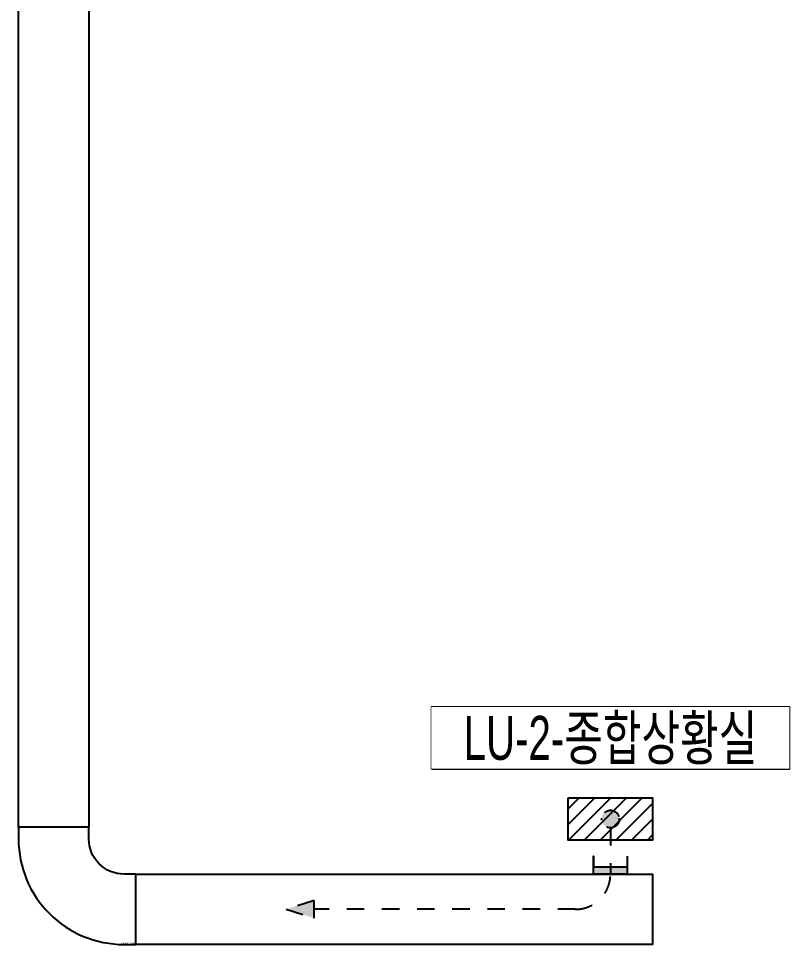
# Model space of a CAD drawing. Header units: millimetres. Extents: x 88028 to 500787, y -530175 to 1035835.
# Drawn here: x 125854 to 132431, y -87995 to -80095 of the extents above; entities that cross this region are included whole.
import ezdxf
from ezdxf.enums import TextEntityAlignment as Align

# ---------------------------------------------------------------- set-up
doc = ezdxf.new("R2010")
doc.units = ezdxf.units.MM
doc.header["$LTSCALE"] = 150
doc.linetypes.add('D1', pattern=[3, 1, -1, 1])
for name, color, linetype in [('------01 Distribution Panel_UPS_Emgency', 232, 'Continuous'), ('-----00 LV_CABLE', 2, 'Continuous'), ('-----26 Electrical Cable Tray_건물(UPS)', 100, 'Continuous')]:
    doc.layers.add(name, color=color, linetype=linetype)
doc.styles.add('ELEC', font='')
doc.styles.get("Standard").update_dxf_attribs({"font": ''})
doc.styles.get('ELEC').set_extended_font_data('Dotum')
doc.styles.get('Standard').set_extended_font_data('Dotum')

# ---------------------------------------------------------------- blocks, each defined once
blk = doc.blocks.new('A02')
h = blk.add_hatch()
h.set_pattern_fill('ANSI31', color=256, scale=25, style=0)
h.set_pattern_definition([(45, (-2000, -19200), (-56.1266, 56.1266), [])])
h.paths.add_polyline_path([(-300, 300), (-300, 0), (300, 0), (300, 300)])
blk.add_lwpolyline([(300, 0), (-300, 0), (-300, 300), (300, 300)], close=True)
blk = doc.blocks.new('*U8')
at = {"color": 0}
blk.add_lwpolyline([(0, 0), (-100, 0, -0.414214), (-400, 300), (-400, 400), (-1000, 400), (-1000, 300, 0.414214), (-100, -600), (0, -600)], format="xyb", close=True, dxfattribs=at)
blk.add_text('W:600(ELBOW 90)', height=10, dxfattribs=at).set_placement((-5, -590), align=Align.MIDDLE_RIGHT)
blk = doc.blocks.new('O08')
blk.add_hatch(color=256).paths.add_polyline_path([(120, 51), (-120, 51), (-120, 0), (120, 0)])
blk.add_lwpolyline([(120, 127.5), (120, 0), (-120, 0), (-120, 127.5), (-120, 51), (120, 51)])
blk = doc.blocks.new('11')
at = {"linetype": 'D1'}
h = blk.add_hatch(color=256, dxfattribs=at)
edge = h.paths.add_edge_path()
edge.add_arc((0, 0), 75, 0, 360)
blk.add_circle((0, 0), 75, dxfattribs=at)
for p in [(-75, 0), (0, 75), (75, 0), (0, -75)]:
    blk.add_point(p, dxfattribs=at)
blk = doc.blocks.new('22')
at = {"linetype": 'D1'}
h = blk.add_hatch(color=0, dxfattribs=at)
h.dxf.hatch_style = 1
h.paths.add_polyline_path([(0, 0), (-240.6, 75), (-240.6, -75)])
at = {"color": 0, "linetype": 'D1'}
blk.add_lwpolyline([(-240.6, -75), (0, 0), (-240.6, 75)], close=True, dxfattribs=at)

msp = doc.modelspace()

# ---------------------------------------------------------------- linework, layer by layer
at = {"layer": '------01 Distribution Panel_UPS_Emgency', "color": 1}
msp.add_lwpolyline([(129376.6, -86495), (132431.5, -86495), (132431.5, -85970), (129376.6, -85970)], close=True, dxfattribs=at)
at = {"layer": '-----00 LV_CABLE', "linetype": 'D1'}
msp.add_lwpolyline([(130904, -87000), (130904, -87395)], dxfattribs=at)
msp.add_lwpolyline([(130904, -87395), (130904, -87395, -0.414214), (130604, -87695), (128376.5, -87695)], format="xyb", dxfattribs=at)
at = {"layer": '-----26 Electrical Cable Tray_건물(UPS)', "elevation": 0}
for points in [[(125853.6, -73195), (126453.6, -73195), (126453.6, -86995), (125853.6, -86995)], [(126853.6, -87995), (126853.6, -87395), (131264, -87395), (131264, -87995)]]:
    msp.add_lwpolyline(points, close=True, dxfattribs=at)

# ---------------------------------------------------------------- block references
at = {"layer": '------01 Distribution Panel_UPS_Emgency', "xscale": 1.2, "yscale": 1.2, "zscale": 1.2, "rotation": 180}
msp.add_blockref('A02', (130904, -86745), dxfattribs=at)
at = {"layer": '-----00 LV_CABLE', "linetype": 'D1'}
msp.add_blockref('11', (130904, -86925), dxfattribs=at)
at = {"layer": '-----00 LV_CABLE', "linetype": 'D1', "xscale": 1.2, "yscale": 1.2, "zscale": 1.2}
msp.add_blockref('O08', (130904, -87395), dxfattribs=at)
at = {"layer": '-----00 LV_CABLE', "linetype": 'D1', "rotation": 180}
msp.add_blockref('22', (128135.9, -87695), dxfattribs=at)
at = {"layer": '-----26 Electrical Cable Tray_건물(UPS)'}
msp.add_blockref('*U8', (126853.6, -87395), dxfattribs=at)

# ---------------------------------------------------------------- next in the draw order: wipeouts: each hides what was drawn before it
at = {"color": 1}
msp.add_wipeout([(129376.6, -86495), (132431.5, -86495), (132431.5, -85970), (129376.6, -85970)], dxfattribs=at).dxf.layer = '------01 Distribution Panel_UPS_Emgency'

# ---------------------------------------------------------------- next in the draw order: texts
at = {"layer": '------01 Distribution Panel_UPS_Emgency', "style": 'ELEC', "width": 0.7}
msp.add_text('LU-2-종합상황실', height=375, dxfattribs=at).set_placement((130904, -86232.5), align=Align.MIDDLE_CENTER)

doc.saveas('drawing.dxf')
